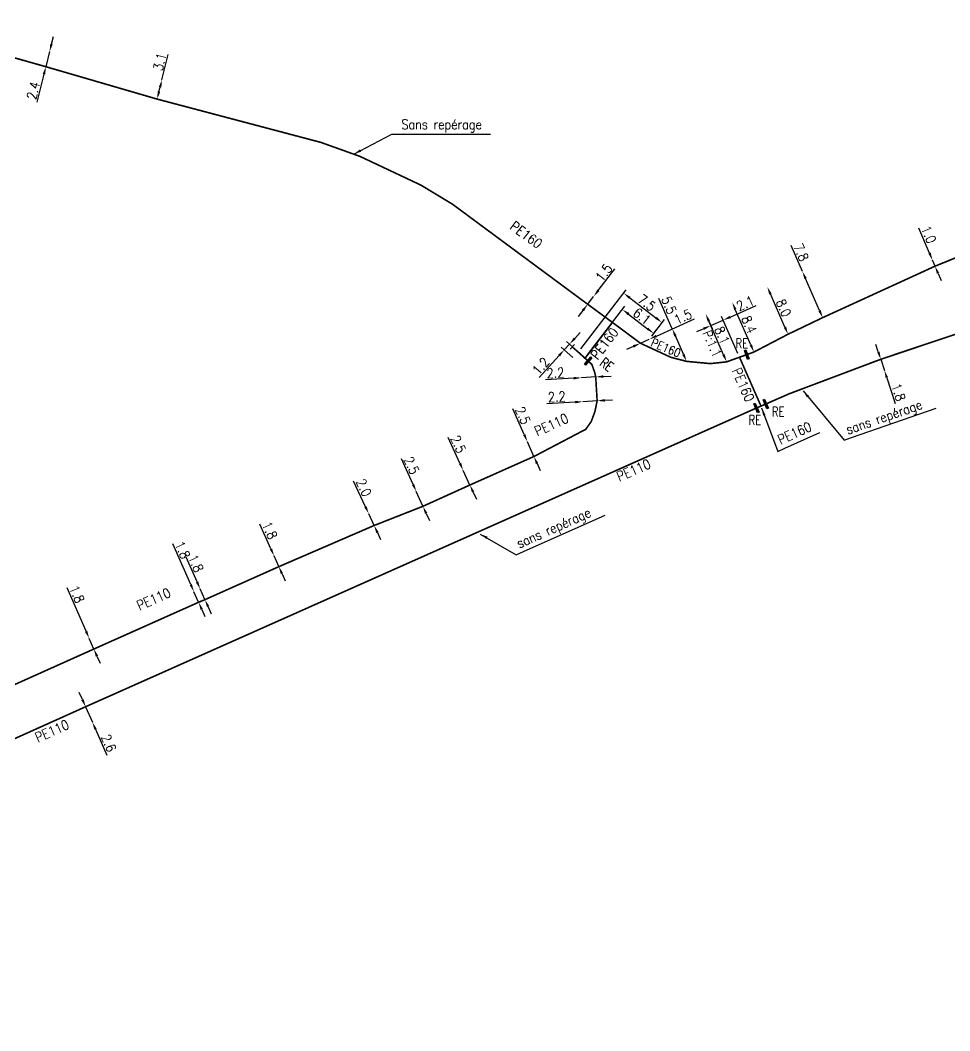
# Model space of a CAD drawing. Header units: millimetres. Extents: x 146997 to 147991, y 130998 to 131775.
# Drawn here: x 147495.2 to 147639, y 130999.9 to 131156.2 of the extents above; entities that cross this region are included whole.
import ezdxf
from ezdxf.enums import TextEntityAlignment as Align

# ---------------------------------------------------------------- set-up
doc = ezdxf.new("R2010")
doc.units = ezdxf.units.MM
doc.header["$PDMODE"] = 34
doc.linetypes.add('L_100_PE', pattern=[14, 10, -1.5, 1, -1.5])
doc.layers.get('0').update_dxf_attribs({"linetype": 'CONTINUOUS'})
doc.layers.get('Defpoints').update_dxf_attribs({"linetype": 'CONTINUOUS'})
doc.layers.add('L_140', color=3, linetype='CONTINUOUS')
doc.layers.add('L_340', color=7, linetype='CONTINUOUS')
doc.styles.get("Standard").update_dxf_attribs({"font": 'romans.shx', "width": 0.85})
doc.dimstyles.get("Standard").update_dxf_attribs({"dimtxt": 1.5, "dimasz": 1.2, "dimexe": 0.625, "dimexo": 0.625, "dimgap": 0.25, "dimtad": 1, "dimdec": 1, "dimzin": 0, "dimdsep": 46, "dimtxsty": 'Standard', "dimcen": -0.5, "dimadec": 0, "dimazin": 0, "dimtfac": 1, "dimtdec": 1, "dimtmove": 0, "dimatfit": 3, "dimfxl": 0, "dimtolj": 1, "dimtzin": 0, "dimarcsym": 0})

# ---------------------------------------------------------------- blocks, each defined once
blk = doc.blocks.new('L_340_07')
at = {"color": 0, "linetype": 'Continuous', "const_width": 0.25, "flags": 128}
blk.add_lwpolyline([(0, 0), (1.25, 0)], dxfattribs=at)
at = {"color": 0, "linetype": 'Continuous', "flags": 128}
blk.add_lwpolyline([(1.25, -0.5), (1.25, 0.5)], dxfattribs=at)
at = {"color": 0, "linetype": 'Continuous', "width": 0.75, "flags": 3}
for tag, p in [('DEF_LEG', (0.72, -3.47)), ('DEF_COUP', (0.72, -5.97)), ('DEF_TYPE', (0.72, -8.47))]:
    blk.add_attdef(tag, text='', height=1.2, dxfattribs=at).set_placement(p, align=Align.MIDDLE)
blk = doc.blocks.new('L_340_21')
at = {"linetype": 'Continuous'}
blk.add_hatch(color=0, dxfattribs=at).paths.add_polyline_path([(0.125, 0.75), (-0.125, 0.75), (-0.125, -0.75), (0.125, -0.75)])
at = {"color": 0, "linetype": 'Continuous'}
blk.add_lwpolyline([(-0.125, 0.75), (0.125, 0.75), (0.125, -0.75), (-0.125, -0.75)], close=True, dxfattribs=at)
at = {"color": 0, "linetype": 'Continuous', "width": 0.75}
for tag, height, flags, p in [('RE', 1.5, 8, (0, 3)), ('DEF_LEG', 1.2, 3, (0, -5)), ('DEF_COUP', 1.2, 3, (0, -7.5)), ('DEF_TYPE', 1.2, 3, (0, -10))]:
    blk.add_attdef(tag, text='', height=height, dxfattribs=dict(at, flags=flags)).set_placement(p, align=Align.MIDDLE)
blk = doc.blocks.new('*D295')
at = {"layer": 'Defpoints', "color": 0, "linetype": 'Continuous', "transparency": 16777216}
for p in [(147522.07, 131067.8), (147522.07, 131067.8), (147522.8, 131066.16)]:
    blk.add_point(p, dxfattribs=at)
at = {"layer": 'L_140', "color": 0, "linetype": 'Continuous', "lineweight": -2, "transparency": 16777216}
for p, q in [((147521.59, 131068.9), (147518.79, 131075.22)), ((147522.8, 131066.16), (147522.07, 131067.8)), ((147523.29, 131065.06), (147523.77, 131063.96))]:
    blk.add_line(p, q, dxfattribs=at)
at = {"layer": 'L_140', "color": 0, "linetype": 'Continuous', "transparency": 16777216}
for points in [[(147521.77, 131068.98), (147521.41, 131068.82), (147522.07, 131067.8)], [(147523.47, 131065.14), (147523.1, 131064.98), (147522.8, 131066.16)]]:
    blk.add_solid(points, dxfattribs=at)
at = {"layer": 'L_140', "color": 0, "linetype": 'Continuous', "transparency": 16777216, "insert": (147520.31, 131074.26), "char_height": 1.5, "attachment_point": 5, "rotation": 293.8561}
blk.add_mtext('\\A1;1.8', dxfattribs=at)
blk = doc.blocks.new('*D296')
at = {"layer": 'Defpoints', "color": 0, "linetype": 'Continuous', "transparency": 16777216}
for p in [(147505.87, 131060.58), (147505.87, 131060.58), (147506.6, 131058.93)]:
    blk.add_point(p, dxfattribs=at)
at = {"layer": 'L_140', "color": 0, "linetype": 'Continuous', "lineweight": -2, "transparency": 16777216}
for p, q in [((147505.39, 131061.68), (147502.46, 131068.38)), ((147506.6, 131058.93), (147505.87, 131060.58)), ((147507.08, 131057.83), (147507.56, 131056.74))]:
    blk.add_line(p, q, dxfattribs=at)
at = {"layer": 'L_140', "color": 0, "linetype": 'Continuous', "transparency": 16777216}
for points in [[(147505.58, 131061.76), (147505.21, 131061.6), (147505.87, 131060.58)], [(147507.26, 131057.92), (147506.89, 131057.75), (147506.6, 131058.93)]]:
    blk.add_solid(points, dxfattribs=at)
at = {"layer": 'L_140', "color": 0, "linetype": 'Continuous', "transparency": 16777216, "insert": (147503.98, 131067.41), "char_height": 1.5, "attachment_point": 5, "rotation": 293.6468}
blk.add_mtext('\\A1;1.8', dxfattribs=at)
blk = doc.blocks.new('*D302')
at = {"layer": 'Defpoints', "color": 0, "linetype": 'Continuous', "transparency": 16777216}
for p in [(147505.32, 131050), (147506.37, 131047.62), (147506.37, 131047.62)]:
    blk.add_point(p, dxfattribs=at)
at = {"layer": 'L_140', "color": 0, "linetype": 'Continuous', "lineweight": -2, "transparency": 16777216}
for p, q in [((147504.84, 131051.1), (147504.35, 131052.2)), ((147505.32, 131050), (147506.37, 131047.62)), ((147506.85, 131046.52), (147508.62, 131042.52))]:
    blk.add_line(p, q, dxfattribs=at)
at = {"layer": 'L_140', "color": 0, "linetype": 'Continuous', "transparency": 16777216}
for points in [[(147505.02, 131051.18), (147504.65, 131051.02), (147505.32, 131050)], [(147507.04, 131046.6), (147506.67, 131046.44), (147506.37, 131047.62)]]:
    blk.add_solid(points, dxfattribs=at)
at = {"layer": 'L_140', "color": 0, "linetype": 'Continuous', "transparency": 16777216, "insert": (147508.89, 131044.38), "char_height": 1.5, "attachment_point": 5, "rotation": 293.7856}
blk.add_mtext('\\A1;2.6', dxfattribs=at)
blk = doc.blocks.new('*D325')
at = {"layer": 'Defpoints', "color": 0, "linetype": 'Continuous', "transparency": 16777216}
for p in [(147499.75, 131151.34), (147499.75, 131151.34), (147499.17, 131149.01)]:
    blk.add_point(p, dxfattribs=at)
at = {"layer": 'L_140', "color": 0, "linetype": 'Continuous', "lineweight": -2, "transparency": 16777216}
for p, q in [((147500.04, 131152.5), (147500.34, 131153.67)), ((147499.15, 131151.49), (147499.15, 131151.49)), ((147499.75, 131151.34), (147499.17, 131149.01)), ((147498.88, 131147.85), (147497.8, 131143.5)), ((147498.57, 131149.16), (147498.57, 131149.16))]:
    blk.add_line(p, q, dxfattribs=at)
at = {"layer": 'L_140', "color": 0, "linetype": 'Continuous', "transparency": 16777216}
for points in [[(147499.85, 131152.55), (147500.24, 131152.46), (147499.75, 131151.34)], [(147498.69, 131147.9), (147499.08, 131147.8), (147499.17, 131149.01)]]:
    blk.add_solid(points, dxfattribs=at)
at = {"layer": 'L_140', "color": 0, "linetype": 'Continuous', "transparency": 16777216, "insert": (147497.22, 131145.31), "char_height": 1.5, "attachment_point": 5, "rotation": 75.9896}
blk.add_mtext('\\A1;2.4', dxfattribs=at)
blk = doc.blocks.new('*D326')
at = {"layer": 'Defpoints', "color": 0, "linetype": 'Continuous', "transparency": 16777216}
for p in [(147517.13, 131147), (147517.13, 131147), (147516.38, 131144)]:
    blk.add_point(p, dxfattribs=at)
at = {"layer": 'L_140', "color": 0, "linetype": 'Continuous', "lineweight": -2, "transparency": 16777216}
for p, q in [((147517.13, 131147), (147518.11, 131150.89)), ((147516.67, 131145.16), (147516.84, 131145.84))]:
    blk.add_line(p, q, dxfattribs=at)
at = {"layer": 'L_140', "color": 0, "linetype": 'Continuous', "transparency": 16777216}
for points in [[(147516.65, 131145.89), (147517.04, 131145.79), (147517.13, 131147)], [(147516.48, 131145.21), (147516.87, 131145.11), (147516.38, 131144)]]:
    blk.add_solid(points, dxfattribs=at)
at = {"layer": 'L_140', "color": 0, "linetype": 'Continuous', "transparency": 16777216, "insert": (147516.79, 131149.77), "char_height": 1.5, "attachment_point": 5, "rotation": 75.9893}
blk.add_mtext('\\A1;3.1', dxfattribs=at)
blk = doc.blocks.new('*D327')
at = {"layer": 'Defpoints', "color": 0, "linetype": 'Continuous', "transparency": 16777216}
for p in [(147591.14, 131106.23), (147592.51, 131106.85), (147592.51, 131106.85)]:
    blk.add_point(p, dxfattribs=at)
at = {"layer": 'L_140', "color": 0, "linetype": 'Continuous', "lineweight": -2, "transparency": 16777216}
for p, q in [((147593.6, 131107.35), (147599.49, 131110.02)), ((147590.05, 131105.73), (147588.96, 131105.24)), ((147591.14, 131106.23), (147592.51, 131106.85))]:
    blk.add_line(p, q, dxfattribs=at)
at = {"layer": 'L_140', "color": 0, "linetype": 'Continuous', "transparency": 16777216}
for points in [[(147593.52, 131107.53), (147593.68, 131107.17), (147592.51, 131106.85)], [(147589.97, 131105.92), (147590.13, 131105.55), (147591.14, 131106.23)]]:
    blk.add_solid(points, dxfattribs=at)
at = {"layer": 'L_140', "color": 0, "linetype": 'Continuous', "transparency": 16777216, "insert": (147597.71, 131110.32), "char_height": 1.5, "attachment_point": 5, "rotation": 24.4425}
blk.add_mtext('\\A1;1.5', dxfattribs=at)
blk = doc.blocks.new('*D328')
at = {"layer": 'Defpoints', "color": 0, "linetype": 'Continuous', "transparency": 16777216}
for p in [(147593.2, 131107.75), (147592.51, 131106.85), (147582.59, 131103.94)]:
    blk.add_point(p, dxfattribs=at)
at = {"layer": 'L_140', "color": 0, "linetype": 'Continuous', "lineweight": -2, "transparency": 16777216}
for p, q in [((147582.97, 131104.43), (147588.73, 131111.96)), ((147589.31, 131110.73), (147592.24, 131108.48)), ((147592.89, 131107.35), (147593.58, 131108.25))]:
    blk.add_line(p, q, dxfattribs=at)
at = {"layer": 'L_140', "color": 0, "linetype": 'Continuous', "transparency": 16777216}
for points in [[(147589.43, 131110.89), (147589.18, 131110.57), (147588.35, 131111.46)], [(147592.36, 131108.64), (147592.12, 131108.32), (147593.2, 131107.75)]]:
    blk.add_solid(points, dxfattribs=at)
at = {"layer": 'L_140', "color": 0, "linetype": 'Continuous', "transparency": 16777216, "insert": (147591.38, 131110.4), "char_height": 1.5, "attachment_point": 5, "rotation": 322.5495}
blk.add_mtext('\\A1;6.1', dxfattribs=at)
blk = doc.blocks.new('*D329')
at = {"layer": 'Defpoints', "color": 0, "linetype": 'Continuous', "transparency": 16777216}
for p in [(147582.98, 131112.26), (147583.89, 131113.45), (147583.89, 131113.45)]:
    blk.add_point(p, dxfattribs=at)
at = {"layer": 'L_140', "color": 0, "linetype": 'Continuous', "lineweight": -2, "transparency": 16777216}
for p, q in [((147584.62, 131114.4), (147587.17, 131117.73)), ((147583.4, 131113.83), (147583.4, 131113.83)), ((147582.48, 131112.64), (147582.48, 131112.64)), ((147582.98, 131112.26), (147583.89, 131113.45)), ((147582.25, 131111.31), (147581.52, 131110.36))]:
    blk.add_line(p, q, dxfattribs=at)
at = {"layer": 'L_140', "color": 0, "linetype": 'Continuous', "transparency": 16777216}
for points in [[(147584.46, 131114.53), (147584.78, 131114.28), (147583.89, 131113.45)], [(147582.09, 131111.43), (147582.41, 131111.19), (147582.98, 131112.26)]]:
    blk.add_solid(points, dxfattribs=at)
at = {"layer": 'L_140', "color": 0, "linetype": 'Continuous', "transparency": 16777216, "insert": (147585.47, 131117.15), "char_height": 1.5, "attachment_point": 5, "rotation": 52.5494}
blk.add_mtext('\\A1;1.5', dxfattribs=at)
blk = doc.blocks.new('*D330')
at = {"layer": 'Defpoints', "color": 0, "linetype": 'Continuous', "transparency": 16777216}
for p in [(147563.72, 131086.57), (147563.72, 131086.57), (147564.76, 131084.3)]:
    blk.add_point(p, dxfattribs=at)
at = {"layer": 'L_140', "color": 0, "linetype": 'Continuous', "lineweight": -2, "transparency": 16777216}
for p, q in [((147563.22, 131087.66), (147561.39, 131091.64)), ((147564.76, 131084.3), (147563.72, 131086.57)), ((147565.27, 131083.21), (147565.77, 131082.12))]:
    blk.add_line(p, q, dxfattribs=at)
at = {"layer": 'L_140', "color": 0, "linetype": 'Continuous', "transparency": 16777216}
for points in [[(147563.4, 131087.75), (147563.03, 131087.58), (147563.72, 131086.57)], [(147565.45, 131083.3), (147565.08, 131083.13), (147564.76, 131084.3)]]:
    blk.add_solid(points, dxfattribs=at)
at = {"layer": 'L_140', "color": 0, "linetype": 'Continuous', "transparency": 16777216, "insert": (147562.96, 131090.61), "char_height": 1.5, "attachment_point": 5, "rotation": 294.718}
blk.add_mtext('\\A1;2.5', dxfattribs=at)
blk = doc.blocks.new('*D331')
at = {"layer": 'Defpoints', "color": 0, "linetype": 'Continuous', "transparency": 16777216}
for p in [(147573.65, 131091), (147573.65, 131091), (147574.66, 131088.71)]:
    blk.add_point(p, dxfattribs=at)
at = {"layer": 'L_140', "color": 0, "linetype": 'Continuous', "lineweight": -2, "transparency": 16777216}
for p, q in [((147573.16, 131092.1), (147571.39, 131096.09)), ((147574.66, 131088.71), (147573.65, 131091)), ((147575.15, 131087.62), (147575.63, 131086.52))]:
    blk.add_line(p, q, dxfattribs=at)
at = {"layer": 'L_140', "color": 0, "linetype": 'Continuous', "transparency": 16777216}
for points in [[(147573.35, 131092.18), (147572.98, 131092.02), (147573.65, 131091)], [(147575.33, 131087.7), (147574.96, 131087.54), (147574.66, 131088.71)]]:
    blk.add_solid(points, dxfattribs=at)
at = {"layer": 'L_140', "color": 0, "linetype": 'Continuous', "transparency": 16777216, "insert": (147572.95, 131095.05), "char_height": 1.5, "attachment_point": 5, "rotation": 293.8987}
blk.add_mtext('\\A1;2.5', dxfattribs=at)
blk = doc.blocks.new('*D332')
at = {"layer": 'Defpoints', "color": 0, "linetype": 'Continuous', "transparency": 16777216}
for p in [(147556.47, 131083.28), (147556.47, 131083.28), (147557.5, 131081.01)]:
    blk.add_point(p, dxfattribs=at)
at = {"layer": 'L_140', "color": 0, "linetype": 'Continuous', "lineweight": -2, "transparency": 16777216}
for p, q in [((147555.97, 131084.38), (147554.16, 131088.36)), ((147557.5, 131081.01), (147556.47, 131083.28)), ((147557.04, 131083.54), (147557.04, 131083.54)), ((147558.07, 131081.27), (147558.07, 131081.27)), ((147558, 131079.91), (147558.49, 131078.82))]:
    blk.add_line(p, q, dxfattribs=at)
at = {"layer": 'L_140', "color": 0, "linetype": 'Continuous', "transparency": 16777216}
for points in [[(147556.15, 131084.46), (147555.79, 131084.29), (147556.47, 131083.28)], [(147558.18, 131080), (147557.81, 131079.83), (147557.5, 131081.01)]]:
    blk.add_solid(points, dxfattribs=at)
at = {"layer": 'L_140', "color": 0, "linetype": 'Continuous', "transparency": 16777216, "insert": (147555.73, 131087.33), "char_height": 1.5, "attachment_point": 5, "rotation": 294.4027}
blk.add_mtext('\\A1;2.5', dxfattribs=at)
blk = doc.blocks.new('*D333')
at = {"layer": 'Defpoints', "color": 0, "linetype": 'Continuous', "transparency": 16777216}
for p in [(147549.11, 131079.85), (147549.11, 131079.85), (147549.95, 131078.04)]:
    blk.add_point(p, dxfattribs=at)
at = {"layer": 'L_140', "color": 0, "linetype": 'Continuous', "lineweight": -2, "transparency": 16777216}
for p, q in [((147548.61, 131080.94), (147546.78, 131084.91)), ((147549.95, 131078.04), (147549.11, 131079.85)), ((147550.45, 131076.95), (147550.95, 131075.86))]:
    blk.add_line(p, q, dxfattribs=at)
at = {"layer": 'L_140', "color": 0, "linetype": 'Continuous', "transparency": 16777216}
for points in [[(147548.79, 131081.03), (147548.43, 131080.86), (147549.11, 131079.85)], [(147550.63, 131077.03), (147550.27, 131076.86), (147549.95, 131078.04)]]:
    blk.add_solid(points, dxfattribs=at)
at = {"layer": 'L_140', "color": 0, "linetype": 'Continuous', "transparency": 16777216, "insert": (147548.36, 131083.89), "char_height": 1.5, "attachment_point": 5, "rotation": 294.7175}
blk.add_mtext('\\A1;2.0', dxfattribs=at)
blk = doc.blocks.new('*D334')
at = {"layer": 'Defpoints', "color": 0, "linetype": 'Continuous', "transparency": 16777216}
for p in [(147523.05, 131068.22), (147523.05, 131068.22), (147523.78, 131066.57)]:
    blk.add_point(p, dxfattribs=at)
at = {"layer": 'L_140', "color": 0, "linetype": 'Continuous', "lineweight": -2, "transparency": 16777216}
for p, q in [((147522.56, 131069.31), (147520.85, 131073.14)), ((147523.78, 131066.57), (147523.05, 131068.22)), ((147524.27, 131065.48), (147524.76, 131064.38))]:
    blk.add_line(p, q, dxfattribs=at)
at = {"layer": 'L_140', "color": 0, "linetype": 'Continuous', "transparency": 16777216}
for points in [[(147522.74, 131069.39), (147522.37, 131069.23), (147523.05, 131068.22)], [(147524.45, 131065.56), (147524.09, 131065.4), (147523.78, 131066.57)]]:
    blk.add_solid(points, dxfattribs=at)
at = {"layer": 'L_140', "color": 0, "linetype": 'Continuous', "transparency": 16777216, "insert": (147522.37, 131072.18), "char_height": 1.5, "attachment_point": 5, "rotation": 294.0567}
blk.add_mtext('\\A1;1.8', dxfattribs=at)
blk = doc.blocks.new('*D335')
at = {"layer": 'Defpoints', "color": 0, "linetype": 'Continuous', "transparency": 16777216}
for p in [(147534.47, 131073.32), (147534.47, 131073.32), (147535.21, 131071.67)]:
    blk.add_point(p, dxfattribs=at)
at = {"layer": 'L_140', "color": 0, "linetype": 'Continuous', "lineweight": -2, "transparency": 16777216}
for p, q in [((147533.98, 131074.41), (147532.28, 131078.24)), ((147535.21, 131071.67), (147534.47, 131073.32)), ((147535.7, 131070.58), (147536.19, 131069.48))]:
    blk.add_line(p, q, dxfattribs=at)
at = {"layer": 'L_140', "color": 0, "linetype": 'Continuous', "transparency": 16777216}
for points in [[(147534.17, 131074.49), (147533.8, 131074.33), (147534.47, 131073.32)], [(147535.88, 131070.66), (147535.51, 131070.5), (147535.21, 131071.67)]]:
    blk.add_solid(points, dxfattribs=at)
at = {"layer": 'L_140', "color": 0, "linetype": 'Continuous', "transparency": 16777216, "insert": (147533.8, 131077.28), "char_height": 1.5, "attachment_point": 5, "rotation": 294.0567}
blk.add_mtext('\\A1;1.8', dxfattribs=at)
blk = doc.blocks.new('*D336')
at = {"layer": 'Defpoints', "color": 0, "linetype": 'Continuous', "transparency": 16777216}
for p in [(147596.06, 131108.47), (147596.06, 131108.47), (147598.26, 131103.43)]:
    blk.add_point(p, dxfattribs=at)
at = {"layer": 'L_140', "color": 0, "linetype": 'Continuous', "lineweight": -2, "transparency": 16777216}
for p, q in [((147596.06, 131108.47), (147594, 131113.17)), ((147597.78, 131104.53), (147596.54, 131107.37))]:
    blk.add_line(p, q, dxfattribs=at)
at = {"layer": 'L_140', "color": 0, "linetype": 'Continuous', "transparency": 16777216}
for points in [[(147596.72, 131107.45), (147596.36, 131107.29), (147596.06, 131108.47)], [(147597.97, 131104.61), (147597.6, 131104.45), (147598.26, 131103.43)]]:
    blk.add_solid(points, dxfattribs=at)
at = {"layer": 'L_140', "color": 0, "linetype": 'Continuous', "transparency": 16777216, "insert": (147595.55, 131112.12), "char_height": 1.5, "attachment_point": 5, "rotation": 293.6094}
blk.add_mtext('\\A1;5.5', dxfattribs=at)
blk = doc.blocks.new('*D337')
at = {"layer": 'Defpoints', "color": 0, "linetype": 'Continuous', "transparency": 16777216}
for p in [(147601.22, 131110.77), (147601.22, 131110.77), (147604.47, 131103.35)]:
    blk.add_point(p, dxfattribs=at)
at = {"layer": 'L_140', "color": 0, "linetype": 'Continuous', "lineweight": -2, "transparency": 16777216}
blk.add_line((147603.99, 131104.45), (147601.71, 131109.67), dxfattribs=at)
at = {"layer": 'L_140', "color": 0, "linetype": 'Continuous', "transparency": 16777216}
for points in [[(147601.89, 131109.75), (147601.52, 131109.59), (147601.22, 131110.77)], [(147604.17, 131104.53), (147603.8, 131104.37), (147604.47, 131103.35)]]:
    blk.add_solid(points, dxfattribs=at)
at = {"layer": 'L_140', "color": 0, "linetype": 'Continuous', "transparency": 16777216, "insert": (147603.76, 131107.46), "char_height": 1.5, "attachment_point": 5, "rotation": 293.6097}
blk.add_mtext('\\A1;8.1', dxfattribs=at)
blk = doc.blocks.new('*D338')
at = {"layer": 'Defpoints', "color": 0, "linetype": 'Continuous', "transparency": 16777216}
for p in [(147605.33, 131112.57), (147605.33, 131112.57), (147608.69, 131104.87)]:
    blk.add_point(p, dxfattribs=at)
at = {"layer": 'L_140', "color": 0, "linetype": 'Continuous', "lineweight": -2, "transparency": 16777216}
blk.add_line((147608.21, 131105.97), (147605.81, 131111.47), dxfattribs=at)
at = {"layer": 'L_140', "color": 0, "linetype": 'Continuous', "transparency": 16777216}
for points in [[(147605.99, 131111.55), (147605.63, 131111.39), (147605.33, 131112.57)], [(147608.4, 131106.05), (147608.03, 131105.89), (147608.69, 131104.87)]]:
    blk.add_solid(points, dxfattribs=at)
at = {"layer": 'L_140', "color": 0, "linetype": 'Continuous', "transparency": 16777216, "insert": (147607.93, 131109.12), "char_height": 1.5, "attachment_point": 5, "rotation": 293.6091}
blk.add_mtext('\\A1;8.4', dxfattribs=at)
blk = doc.blocks.new('*D339')
at = {"layer": 'Defpoints', "color": 0, "linetype": 'Continuous', "transparency": 16777216}
for p in [(147610.76, 131114.95), (147610.76, 131114.95), (147613.96, 131107.62)]:
    blk.add_point(p, dxfattribs=at)
at = {"layer": 'L_140', "color": 0, "linetype": 'Continuous', "lineweight": -2, "transparency": 16777216}
blk.add_line((147613.48, 131108.72), (147611.24, 131113.85), dxfattribs=at)
at = {"layer": 'L_140', "color": 0, "linetype": 'Continuous', "transparency": 16777216}
for points in [[(147611.42, 131113.93), (147611.06, 131113.77), (147610.76, 131114.95)], [(147613.67, 131108.8), (147613.3, 131108.64), (147613.96, 131107.62)]]:
    blk.add_solid(points, dxfattribs=at)
at = {"layer": 'L_140', "color": 0, "linetype": 'Continuous', "transparency": 16777216, "insert": (147613.28, 131111.69), "char_height": 1.5, "attachment_point": 5, "rotation": 293.6091}
blk.add_mtext('\\A1;8.0', dxfattribs=at)
blk = doc.blocks.new('*D340')
at = {"layer": 'Defpoints', "color": 0, "linetype": 'Continuous', "transparency": 16777216}
for p in [(147616.19, 131117.34), (147616.19, 131117.34), (147619.32, 131110.19)]:
    blk.add_point(p, dxfattribs=at)
at = {"layer": 'L_140', "color": 0, "linetype": 'Continuous', "lineweight": -2, "transparency": 16777216}
for p, q in [((147616.19, 131117.34), (147614.44, 131121.34)), ((147618.83, 131111.29), (147616.67, 131116.24))]:
    blk.add_line(p, q, dxfattribs=at)
at = {"layer": 'L_140', "color": 0, "linetype": 'Continuous', "transparency": 16777216}
for points in [[(147616.86, 131116.32), (147616.49, 131116.16), (147616.19, 131117.34)], [(147619.02, 131111.37), (147618.65, 131111.21), (147619.32, 131110.19)]]:
    blk.add_solid(points, dxfattribs=at)
at = {"layer": 'L_140', "color": 0, "linetype": 'Continuous', "transparency": 16777216, "insert": (147615.99, 131120.29), "char_height": 1.5, "attachment_point": 5, "rotation": 293.6091}
blk.add_mtext('\\A1;7.8', dxfattribs=at)
blk = doc.blocks.new('*D341')
at = {"layer": 'Defpoints', "color": 0, "linetype": 'Continuous', "transparency": 16777216}
for p in [(147636.31, 131119.07), (147636.31, 131119.07), (147636.7, 131118.15)]:
    blk.add_point(p, dxfattribs=at)
at = {"layer": 'L_140', "color": 0, "linetype": 'Continuous', "lineweight": -2, "transparency": 16777216}
for p, q in [((147635.84, 131120.18), (147634.22, 131124.04)), ((147636.7, 131118.15), (147636.31, 131119.07)), ((147636.89, 131119.31), (147636.89, 131119.31)), ((147637.28, 131118.39), (147637.28, 131118.39)), ((147637.17, 131117.04), (147637.63, 131115.94))]:
    blk.add_line(p, q, dxfattribs=at)
at = {"layer": 'L_140', "color": 0, "linetype": 'Continuous', "transparency": 16777216}
for points in [[(147636.03, 131120.26), (147635.66, 131120.1), (147636.31, 131119.07)], [(147637.35, 131117.12), (147636.98, 131116.97), (147636.7, 131118.15)]]:
    blk.add_solid(points, dxfattribs=at)
at = {"layer": 'L_140', "color": 0, "linetype": 'Continuous', "transparency": 16777216, "insert": (147635.72, 131123.05), "char_height": 1.5, "attachment_point": 5, "rotation": 292.8651}
blk.add_mtext('\\A1;1.0', dxfattribs=at)
blk = doc.blocks.new('*D356')
at = {"layer": 'Defpoints', "color": 0, "linetype": 'Continuous', "transparency": 16777216}
for p in [(147601.22, 131110.77), (147602.02, 131108.96), (147606.46, 131104.07)]:
    blk.add_point(p, dxfattribs=at)
at = {"layer": 'L_140', "color": 0, "linetype": 'Continuous', "lineweight": -2, "transparency": 16777216}
for p, q in [((147605.04, 131110.29), (147609.04, 131112.05)), ((147606.21, 131104.64), (147603.69, 131110.38)), ((147601.48, 131110.2), (147602.27, 131108.39)), ((147602.02, 131108.96), (147603.94, 131109.81)), ((147600.92, 131108.48), (147599.82, 131108))]:
    blk.add_line(p, q, dxfattribs=at)
at = {"layer": 'L_140', "color": 0, "linetype": 'Continuous', "transparency": 16777216}
for points in [[(147604.96, 131110.47), (147605.12, 131110.11), (147603.94, 131109.81)], [(147600.84, 131108.66), (147601, 131108.3), (147602.02, 131108.96)]]:
    blk.add_solid(points, dxfattribs=at)
at = {"layer": 'L_140', "color": 0, "linetype": 'Continuous', "transparency": 16777216, "insert": (147607.35, 131112.4), "char_height": 1.5, "attachment_point": 5, "rotation": 23.6935}
blk.add_mtext('\\A1;2.1', dxfattribs=at)
blk = doc.blocks.new('*D358')
at = {"layer": 'Defpoints', "color": 0, "linetype": 'Continuous', "transparency": 16777216}
for p in [(147628.31, 131103.75), (147628.87, 131102.04), (147628.87, 131102.04)]:
    blk.add_point(p, dxfattribs=at)
at = {"layer": 'L_140', "color": 0, "linetype": 'Continuous', "lineweight": -2, "transparency": 16777216}
for p, q in [((147627.93, 131104.89), (147627.56, 131106.03)), ((147628.31, 131103.75), (147628.87, 131102.04)), ((147629.25, 131100.9), (147630.56, 131096.92))]:
    blk.add_line(p, q, dxfattribs=at)
at = {"layer": 'L_140', "color": 0, "linetype": 'Continuous', "transparency": 16777216}
for points in [[(147628.12, 131104.95), (147627.74, 131104.83), (147628.31, 131103.75)], [(147629.44, 131100.97), (147629.06, 131100.84), (147628.87, 131102.04)]]:
    blk.add_solid(points, dxfattribs=at)
at = {"layer": 'L_140', "color": 0, "linetype": 'Continuous', "transparency": 16777216, "insert": (147631.05, 131098.66), "char_height": 1.5, "attachment_point": 5, "rotation": 288.2722}
blk.add_mtext('\\A1;1.8', dxfattribs=at)
blk = doc.blocks.new('*D142')
at = {"layer": 'Defpoints', "color": 0, "linetype": 'Continuous', "transparency": 16777216}
for p in [(147584.22, 131101.02), (147582.02, 131100.89), (147582.02, 131100.89)]:
    blk.add_point(p, dxfattribs=at)
at = {"layer": 'L_140', "color": 0, "linetype": 'Continuous', "lineweight": -2, "transparency": 16777216}
for p, q in [((147584.22, 131101.02), (147582.02, 131100.89)), ((147585.41, 131101.09), (147586.61, 131101.16)), ((147580.82, 131100.82), (147576.46, 131100.56))]:
    blk.add_line(p, q, dxfattribs=at)
at = {"layer": 'L_140', "color": 0, "linetype": 'Continuous', "transparency": 16777216}
for points in [[(147580.81, 131101.02), (147580.83, 131100.62), (147582.02, 131100.89)], [(147585.4, 131101.29), (147585.43, 131100.89), (147584.22, 131101.02)]]:
    blk.add_solid(points, dxfattribs=at)
at = {"layer": 'L_140', "color": 0, "linetype": 'Continuous', "transparency": 16777216, "insert": (147577.98, 131101.65), "char_height": 1.5, "attachment_point": 5, "rotation": 3.4234}
blk.add_mtext('\\A1;2.2', dxfattribs=at)
blk = doc.blocks.new('*D143')
at = {"layer": 'Defpoints', "color": 0, "linetype": 'Continuous', "transparency": 16777216}
for p in [(147582.24, 131097.19), (147582.24, 131097.19), (147584.44, 131097.32)]:
    blk.add_point(p, dxfattribs=at)
at = {"layer": 'L_140', "color": 0, "linetype": 'Continuous', "lineweight": -2, "transparency": 16777216}
for p, q in [((147581.04, 131097.12), (147576.68, 131096.86)), ((147584.44, 131097.32), (147582.24, 131097.19)), ((147585.63, 131097.4), (147586.83, 131097.47))]:
    blk.add_line(p, q, dxfattribs=at)
at = {"layer": 'L_140', "color": 0, "linetype": 'Continuous', "transparency": 16777216}
for points in [[(147581.03, 131097.32), (147581.05, 131096.92), (147582.24, 131097.19)], [(147585.62, 131097.6), (147585.65, 131097.2), (147584.44, 131097.32)]]:
    blk.add_solid(points, dxfattribs=at)
at = {"layer": 'L_140', "color": 0, "linetype": 'Continuous', "transparency": 16777216, "insert": (147578.2, 131097.95), "char_height": 1.5, "attachment_point": 5, "rotation": 3.4126}
blk.add_mtext('\\A1;2.2', dxfattribs=at)
blk = doc.blocks.new('*D144')
at = {"layer": 'Defpoints', "color": 0, "linetype": 'Continuous', "transparency": 16777216}
for p in [(147594.48, 131109.43), (147592.51, 131106.85), (147581.53, 131104.85)]:
    blk.add_point(p, dxfattribs=at)
at = {"layer": 'L_340', "color": 0, "linetype": 'Continuous', "lineweight": -2, "transparency": 16777216}
for p, q in [((147581.91, 131105.35), (147588.91, 131114.48)), ((147589.48, 131113.26), (147593.53, 131110.16)), ((147592.89, 131107.35), (147594.86, 131109.92))]:
    blk.add_line(p, q, dxfattribs=at)
at = {"layer": 'L_340', "color": 0, "linetype": 'Continuous', "transparency": 16777216}
for points in [[(147589.6, 131113.41), (147589.36, 131113.1), (147588.53, 131113.99)], [(147593.65, 131110.32), (147593.41, 131110), (147594.48, 131109.43)]]:
    blk.add_solid(points, dxfattribs=at)
at = {"layer": 'L_340', "color": 0, "linetype": 'Continuous', "transparency": 16777216, "insert": (147592.11, 131112.5), "char_height": 1.5, "attachment_point": 5, "rotation": 322.5495}
blk.add_mtext('\\A1;7.5', dxfattribs=at)
blk = doc.blocks.new('*D145')
at = {"layer": 'Defpoints', "color": 0, "linetype": 'Continuous', "transparency": 16777216}
for p in [(147579.36, 131105.21), (147581.53, 131104.85), (147581.14, 131103.58)]:
    blk.add_point(p, dxfattribs=at)
at = {"layer": 'L_340', "color": 0, "linetype": 'Continuous', "lineweight": -2, "transparency": 16777216}
for p, q in [((147580.98, 131106.98), (147581.79, 131107.87)), ((147580.17, 131106.1), (147579.36, 131105.21)), ((147581.07, 131105.27), (147579.71, 131106.52)), ((147578.55, 131104.32), (147575.45, 131100.93)), ((147580.68, 131104), (147578.9, 131105.63))]:
    blk.add_line(p, q, dxfattribs=at)
at = {"layer": 'L_340', "color": 0, "linetype": 'Continuous', "transparency": 16777216}
for points in [[(147580.83, 131107.12), (147581.13, 131106.85), (147580.17, 131106.1)], [(147578.4, 131104.46), (147578.7, 131104.19), (147579.36, 131105.21)]]:
    blk.add_solid(points, dxfattribs=at)
at = {"layer": 'L_340', "color": 0, "linetype": 'Continuous', "transparency": 16777216, "insert": (147575.72, 131102.7), "char_height": 1.5, "attachment_point": 5, "rotation": 47.6396}
blk.add_mtext('\\A1;1.2', dxfattribs=at)

msp = doc.modelspace()

# ---------------------------------------------------------------- linework, layer by layer
at = {"layer": 'L_140', "linetype": 'L_100_PE', "const_width": 0.25, "flags": 128}
msp.add_lwpolyline([(147265.07, 131501.99), (147260.84, 131492.5), (147259.31, 131489.69), (147257.82, 131486.71), (147255.15, 131482.6), (147249.07, 131474.66), (147246.64, 131471.75), (147243.61, 131468.24), (147242.67, 131467.18), (147238.66, 131462.4), (147237.17, 131460.68), (147233.91, 131456.9, 0.051528), (147232.45, 131454.81, 0.14798), (147231.59, 131450.82, -0.004001), (147231.97, 131445.71), (147234.31, 131429.19), (147237.75, 131404.68), (147239.01, 131395.91), (147242.78, 131368.06), (147244.58, 131360.91), (147246.3, 131355.41), (147247.6, 131351.6), (147253.7, 131336.72), (147258.64, 131324.67), (147263.8, 131312.48), (147267.71, 131303.68), (147275.53, 131284.69), (147279.55, 131275.62), (147281.99, 131271.12), (147287.94, 131260.83), (147293.33, 131251.96), (147297.24, 131248.84), (147314.86, 131235.79), (147323.6, 131229.63), (147324.14, 131229.24), (147327.85, 131226.48), (147331.06, 131224.09), (147335.78, 131220.16), (147338.46, 131218.58), (147349.51, 131210.84), (147360.73, 131202.63), (147375.05, 131191.73), (147382.84, 131185.98), (147385.77, 131183.84), (147390.63, 131180.01), (147409.66, 131172.13), (147421.39, 131168.77), (147430.18, 131166.34), (147447.57, 131162.08), (147486.31, 131152.65), (147486.31, 131152.65), (147499.17, 131149.01), (147516.38, 131144), (147541.71, 131137.3), (147547.77, 131135.13), (147557.18, 131130.69), (147562.08, 131127.73), (147582.98, 131112.26), (147586.81, 131109.45), (147591.14, 131106.23), (147595.85, 131104.05), (147598.26, 131103.43), (147601.93, 131103.08), (147604.47, 131103.35), (147606.46, 131104.07), (147607.58, 131104.47), (147608.69, 131104.87), (147613.96, 131107.62), (147619.32, 131110.19), (147636.7, 131118.15), (147650.55, 131123.79), (147669.3, 131129.98), (147674.73, 131132.21), (147681.79, 131133.85), (147700.64, 131138.52), (147716.12, 131139.99), (147732.4, 131140.84), (147742.44, 131140.99), (147759.69, 131140.95), (147777.44, 131141.03), (147786.07, 131141.27), (147789.22, 131141.83), (147807.59, 131144.06), (147811.48, 131144.51), (147819.83, 131145.89), (147827.34, 131147.6), (147836.58, 131150.71), (147840.54, 131151.95), (147841.65, 131153.26), (147842.3, 131155.03), (147841.25, 131159.34), (147838.55, 131168.71), (147837.11, 131173.59), (147832.73, 131186.56), (147831.03, 131191.48), (147829.27, 131195.98), (147827.16, 131200.77), (147820.04, 131217.58), (147818.56, 131221.25)], format="xyb", dxfattribs=at)
for points in [[(147436.56, 131000), (147437.91, 131002.86), (147440.57, 131008.12), (147441.48, 131009.96), (147446.33, 131019.61), (147449.57, 131023.66), (147454.76, 131026.9), (147465.99, 131032.29), (147486.73, 131041.64), (147505.32, 131050), (147609.08, 131096.21), (147609.78, 131096.51), (147610.52, 131096.83), (147614.24, 131098.45), (147628.31, 131103.75), (147641.71, 131108.24), (147648.7, 131110.25), (147654.69, 131111.52), (147680.93, 131115.89), (147696.2, 131118.34), (147706.38, 131119.86), (147706.86, 131120.23), (147707.62, 131120.36), (147708.41, 131120.51), (147708.89, 131120.38), (147717.41, 131121.96), (147728.24, 131123.74), (147752.74, 131127.87), (147772.16, 131131.29), (147790.38, 131134.13), (147806.64, 131136.83), (147832.98, 131141.28), (147832.98, 131141.28), (147845.95, 131143.45), (147855.24, 131144.04), (147860.77, 131143.73), (147870.19, 131141.49), (147886.86, 131133.57), (147895.27, 131129.09), (147904, 131124.13), (147908.89, 131120.03), (147910.13, 131117.34), (147911.11, 131114.05), (147911.44, 131113)], [(147582.57, 131103.91), (147586.81, 131109.45)], [(147581.53, 131104.85), (147582.57, 131103.91), (147583.05, 131103.47), (147583.62, 131102.95), (147584.05, 131101.76), (147584.22, 131101.02), (147584.44, 131097.32), (147584.11, 131095.71), (147583.53, 131094.12), (147582.68, 131092.92), (147574.66, 131088.71), (147564.76, 131084.3), (147557.5, 131081.01), (147549.95, 131078.04), (147535.21, 131071.67), (147523.78, 131066.57), (147522.8, 131066.16), (147506.6, 131058.93), (147494.5, 131053.5), (147486.92, 131049.91), (147475.77, 131044.95), (147445.05, 131031.8), (147421.09, 131022.54), (147418.86, 131021.82), (147400.24, 131015.9), (147377.98, 131009.23), (147360.26, 131003.91), (147347.32, 131000)], [(147606.46, 131104.07), (147609.78, 131096.51)]]:
    msp.add_lwpolyline(points, dxfattribs=at)

# ---------------------------------------------------------------- block references
at = {"layer": 'L_340', "rotation": 139.0472426698131}
msp.add_blockref('L_340_07', (147581.53, 131104.85), dxfattribs=at)
at = {"layer": 'L_340'}
ref = msp.add_blockref('L_340_21', (147607.58, 131104.47), dxfattribs=dict(at, rotation=19.8646289415252))
ref.add_attrib('RE', 'RE', dxfattribs={"layer": '0', "color": 0, "linetype": 'Continuous', "height": 1.5, "width": 0.75, "flags": 8}).set_placement((147606.82, 131106.21), align=Align.MIDDLE)
ref = msp.add_blockref('L_340_21', (147583.05, 131103.47), dxfattribs=dict(at, rotation=319.0472426653732))
ref.add_attrib('RE', 'RE', dxfattribs={"layer": '0', "color": 0, "linetype": 'Continuous', "height": 1.5, "rotation": 322.8369, "width": 0.75, "flags": 8}).set_placement((147585.93, 131102.94), align=Align.MIDDLE)
ref = msp.add_blockref('L_340_21', (147609.08, 131096.21), dxfattribs=dict(at, rotation=23.69348388098666))
ref.add_attrib('RE', 'RE', dxfattribs={"layer": '0', "color": 0, "linetype": 'Continuous', "height": 1.5, "width": 0.75, "flags": 8}).set_placement((147608.84, 131094.37), align=Align.MIDDLE)
ref = msp.add_blockref('L_340_21', (147610.52, 131096.83), dxfattribs=dict(at, rotation=23.53209651975926))
ref.add_attrib('RE', 'RE', dxfattribs={"layer": '0', "color": 0, "linetype": 'Continuous', "height": 1.5, "width": 0.75, "flags": 8}).set_placement((147612.44, 131095.63), align=Align.MIDDLE)

# ---------------------------------------------------------------- texts
at = {"layer": 'L_140', "linetype": 'Continuous', "width": 0.85}
for s, rotation, p in [('PE160', 323.5783, (147570.83, 131124.02)), ('PE110', 24.4034, (147575.19, 131091.82)), ('PE110', 24.0238, (147513.66, 131064.86)), ('PE110', 24.2103, (147497.94, 131044.45))]:
    msp.add_text(s, height=1.5, rotation=rotation, dxfattribs=at).set_placement(p)
for s, height, rotation, p in [('PE160', 1.5, 52.5176, (147585.57, 131106.19)), ('P:1.1', 1.45, 293.5772, (147602.22, 131106.17)), ('PE160', 1.3, 337.2873, (147595.08, 131105.52)), ('PE160', 1.5, 293.6935, (147607.04, 131099.81)), ('PE110', 1.5, 23.5375, (147590.08, 131086.59))]:
    msp.add_text(s, height=height, rotation=rotation, dxfattribs=at).set_placement(p, align=Align.MIDDLE)
at = {"layer": 'L_140', "linetype": 'Continuous', "insert": (147554.16, 131138.84), "char_height": 1.5, "attachment_point": 7}
msp.add_mtext('\\A1;Sans repérage', dxfattribs=at)
at = {"layer": 'L_140', "linetype": 'Continuous', "char_height": 1.5, "attachment_point": 1}
for s, insert, rotation in [('\\A1;sans repérage', (147622.76, 131093.52), 19.1576), ('\\A1;PE160', (147612.18, 131091.89), 24.3611), ('\\A1;sans repérage', (147571.8, 131075.84), 24.1114)]:
    msp.add_mtext(s, dxfattribs=dict(at, insert=insert, rotation=rotation))

# ---------------------------------------------------------------- dimensions: what is measured, and where the dimension line sits
at = {"layer": 'L_140', "linetype": 'Continuous'}
for base, p1, p2, angle, picture, middle in [((147499.75, 131151.34), (147499.17, 131149.01), (147499.75, 131151.34), 255.9896, '*D325', (147498.19, 131145.06)), ((147517.13, 131147), (147516.38, 131144), (147517.13, 131147), 255.9893, '*D326', (147517.77, 131149.53)), ((147636.31, 131119.07), (147636.7, 131118.15), (147636.31, 131119.07), 292.8651, '*D341', (147634.8, 131122.66)), ((147616.19, 131117.34), (147619.32, 131110.19), (147616.19, 131117.34), 293.6091, '*D340', (147615.08, 131119.89)), ((147583.89, 131113.45), (147582.98, 131112.26), (147583.89, 131113.45), 232.5494, '*D329', (147586.26, 131116.54)), ((147596.06, 131108.47), (147598.26, 131103.43), (147596.06, 131108.47), 293.6094, '*D336', (147594.64, 131111.72)), ((147602.02, 131108.96), (147606.46, 131104.07), (147601.22, 131110.77), 23.6935, '*D356', (147607.75, 131111.48)), ((147610.76, 131114.95), (147613.96, 131107.62), (147610.76, 131114.95), 293.6091, '*D339', (147612.36, 131111.29)), ((147593.2, 131107.75), (147582.59, 131103.94), (147592.51, 131106.85), 142.5495, '*D328', (147590.77, 131109.6)), ((147605.33, 131112.57), (147608.69, 131104.87), (147605.33, 131112.57), 293.6091, '*D338', (147607.01, 131108.72)), ((147592.51, 131106.85), (147591.14, 131106.23), (147592.51, 131106.85), 204.4425, '*D327', (147598.13, 131109.41)), ((147601.22, 131110.77), (147604.47, 131103.35), (147601.22, 131110.77), 293.6097, '*D337', (147602.85, 131107.06)), ((147628.87, 131102.04), (147628.31, 131103.75), (147628.87, 131102.04), 108.2722, '*D358', (147630.1, 131098.34)), ((147582.02, 131100.89), (147584.22, 131101.02), (147582.02, 131100.89), 3.4234, '*D142', (147578.04, 131100.65)), ((147582.24, 131097.19), (147584.44, 131097.32), (147582.24, 131097.19), 3.4126, '*D143', (147578.26, 131096.96)), ((147573.65, 131091), (147574.66, 131088.71), (147573.65, 131091), 293.8987, '*D331', (147572.03, 131094.64)), ((147563.72, 131086.57), (147564.76, 131084.3), (147563.72, 131086.57), 294.718, '*D330', (147562.05, 131090.19)), ((147556.47, 131083.28), (147557.5, 131081.01), (147556.47, 131083.28), 294.4027, '*D332', (147554.82, 131086.91)), ((147549.11, 131079.85), (147549.95, 131078.04), (147549.11, 131079.85), 294.7175, '*D333', (147547.45, 131083.47)), ((147534.47, 131073.32), (147535.21, 131071.67), (147534.47, 131073.32), 294.0567, '*D335', (147532.89, 131076.87)), ((147522.07, 131067.8), (147522.8, 131066.16), (147522.07, 131067.8), 293.8561, '*D295', (147519.4, 131073.85)), ((147523.05, 131068.22), (147523.78, 131066.57), (147523.05, 131068.22), 294.0567, '*D334', (147521.46, 131071.77)), ((147505.87, 131060.58), (147506.6, 131058.93), (147505.87, 131060.58), 293.6468, '*D296', (147503.06, 131067.01)), ((147506.37, 131047.62), (147505.32, 131050), (147506.37, 131047.62), 113.7856, '*D302', (147507.98, 131043.97))]:
    dim = msp.add_linear_dim(base=base, p1=p1, p2=p2, angle=angle, dimstyle='Standard', dxfattribs=at)
    dim.commit()
    dim.dimension.update_dxf_attribs({"geometry": picture, "text_midpoint": middle, "dimtype": 160})
at = {"layer": 'L_340', "linetype": 'Continuous'}
for base, p2, angle, picture, middle in [((147594.48, 131109.43), (147592.51, 131106.85), 142.5495, '*D144', (147591.5, 131111.71)), ((147579.36, 131105.21), (147581.14, 131103.58), 47.6396, '*D145', (147576.46, 131102.03))]:
    dim = msp.add_linear_dim(base=base, p1=(147581.53, 131104.85), p2=p2, angle=angle, dimstyle='Standard', dxfattribs=at)
    dim.commit()
    dim.dimension.update_dxf_attribs({"geometry": picture, "text_midpoint": middle, "dimtype": 160})

# ---------------------------------------------------------------- leaders
at = {"layer": 'L_140', "linetype": 'Continuous', "annotation_type": 0, "has_hookline": 1, "hookline_direction": 0, "text_width": 13.78}
msp.add_leader([(147546.79, 131135.48), (147552.71, 131138.59), (147553.91, 131138.59)], dimstyle='Standard', dxfattribs=at)
at = {"layer": 'L_140', "linetype": 'Continuous', "annotation_type": 0, "has_hookline": 1, "hookline_direction": 0}
for points, text_width, horizontal_direction in [([(147616.28, 131098.89), (147622.67, 131091.24), (147623.8, 131091.63)], 13.6, (0.944619, 0.328168, 0)), ([(147609.87, 131096.24), (147612.4, 131089.51), (147613.49, 131090)], 5.65, (0.910964, 0.412486, 0)), ([(147566.36, 131076.72), (147571.94, 131073.51), (147573.03, 131074)], 13.6, (0.912753, 0.408512, 0))]:
    msp.add_leader(points, dimstyle='Standard', override={"dimgap": 0.25, "dimtad": 1}, dxfattribs=dict(at, text_width=text_width, horizontal_direction=horizontal_direction))

doc.saveas('drawing.dxf')
